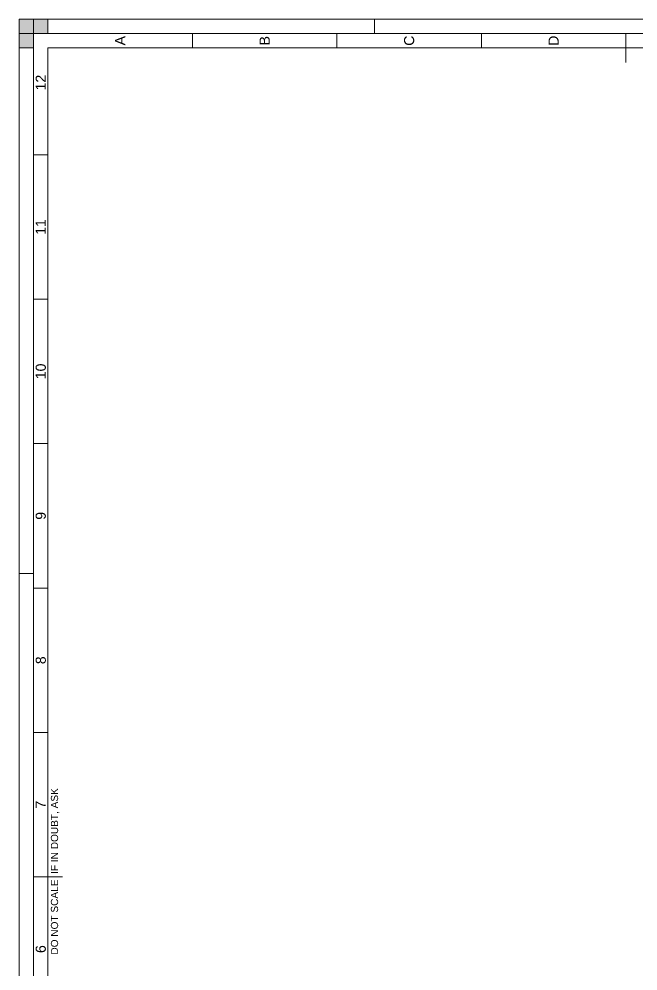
# Paper-space layout 'A2 - Portrait' of a CAD drawing. Header units: millimetres. Extents: x 0 to 420, y 0 to 594.
# Drawn here: x 0 to 214.2, y 264.4 to 594 of the extents above; entities that cross this region are included whole.
import ezdxf
from ezdxf.enums import TextEntityAlignment as Align

# ---------------------------------------------------------------- set-up
doc = ezdxf.new("R2010")
doc.units = ezdxf.units.MM
for name, color, linetype, lineweight in [('CDL_FRAME', 7, 'Continuous', 18), ('CDL_FRAME_GREEN', 3, 'Continuous', 18), ('CDL_FRAME_RED', 1, 'Continuous', 18), ('CDL_FRAME_YELLOW', 2, 'Continuous', 18)]:
    doc.layers.add(name, color=color, linetype=linetype, lineweight=lineweight)
doc.layers.add('CDL_TITLE_BLOCK', color=7, linetype='Continuous')
doc.styles.add('RHI_BORDER', font='arial.ttf')

# ---------------------------------------------------------------- blocks, each defined once
blk = doc.blocks.new('PORTRAIT_DINA2_FRAME_REV03_ISO5457')
at = {"layer": 'CDL_FRAME_GREEN'}
h = blk.add_hatch(color=256, dxfattribs=at)
h.dxf.hatch_style = 1
h.paths.add_polyline_path([(5, 589), (5, 594), (0, 594), (0, 589)])
h = blk.add_hatch(color=256, dxfattribs=at)
h.dxf.hatch_style = 1
h.paths.add_polyline_path([(10, 589), (10, 594), (5, 594), (5, 589)])
h = blk.add_hatch(color=256, dxfattribs=at)
h.dxf.hatch_style = 1
h.paths.add_polyline_path([(0, 589), (0, 584), (5, 584), (5, 589)])
at = {"layer": 'CDL_FRAME', "linetype": 'Continuous'}
for p, q in [((210, 579), (210, 589)), ((410, 584), (10, 584)), ((10, 20), (10, 584)), ((15, 297), (5, 297))]:
    blk.add_line(p, q, dxfattribs=at)
at = {"layer": 'CDL_FRAME_GREEN', "linetype": 'Continuous'}
for p, q in [((420, 594), (0, 594)), ((0, 0), (0, 594)), ((123, 589), (123, 594)), ((5, 402), (0, 402))]:
    blk.add_line(p, q, dxfattribs=at)
at = {"layer": 'CDL_FRAME_GREEN'}
for points in [[(10, 589), (10, 594), (0, 594), (0, 589)], [(5, 594), (5, 584), (0, 584), (0, 594)]]:
    blk.add_lwpolyline(points, close=True, dxfattribs=at)
at = {"layer": 'CDL_FRAME_RED', "linetype": 'Continuous'}
for p in [(5, 15), (415, 589)]:
    blk.add_line(p, (5, 589), dxfattribs=at)
at = {"layer": 'CDL_FRAME_YELLOW', "linetype": 'Continuous'}
for p, q in [((60, 584), (60, 589)), ((110, 584), (110, 589)), ((160, 584), (160, 589)), ((10, 547), (5, 547)), ((10, 497), (5, 497)), ((10, 447), (5, 447)), ((10, 397), (5, 397)), ((10, 347), (5, 347))]:
    blk.add_line(p, q, dxfattribs=at)
at = {"layer": 'CDL_FRAME_GREEN', "linetype": 'Continuous', "style": 'RHI_BORDER'}
for s, p in [('A', (35, 586.5)), ('B', (85, 586.5)), ('C', (135, 586.5)), ('D', (185, 586.5)), ('12', (7.5, 572)), ('11', (7.5, 522)), ('10', (7.5, 472)), ('9', (7.5, 422)), ('8', (7.5, 372)), ('7', (7.5, 322)), ('6', (7.5, 272))]:
    blk.add_text(s, height=3.5, rotation=90, dxfattribs=at).set_placement(p, align=Align.MIDDLE_CENTER)
at = {"layer": 'CDL_FRAME_GREEN', "insert": (12.5, 298.9), "char_height": 2.5, "attachment_point": 5, "rotation": 90, "style": 'RHI_BORDER'}
blk.add_mtext_dynamic_manual_height_columns('{\\fArial|b0|i0|c0|p34;DO NOT SCALE  IF IN DOUBT, ASK}', width=60.0866, gutter_width=17.5, heights=[0], dxfattribs=at)

psp = doc.layouts.new('A2 - Portrait')

# ---------------------------------------------------------------- block references
at = {"layer": 'CDL_TITLE_BLOCK', "lineweight": 0}
psp.add_blockref('PORTRAIT_DINA2_FRAME_REV03_ISO5457', (0, 0), dxfattribs=at)

doc.saveas('drawing.dxf')
